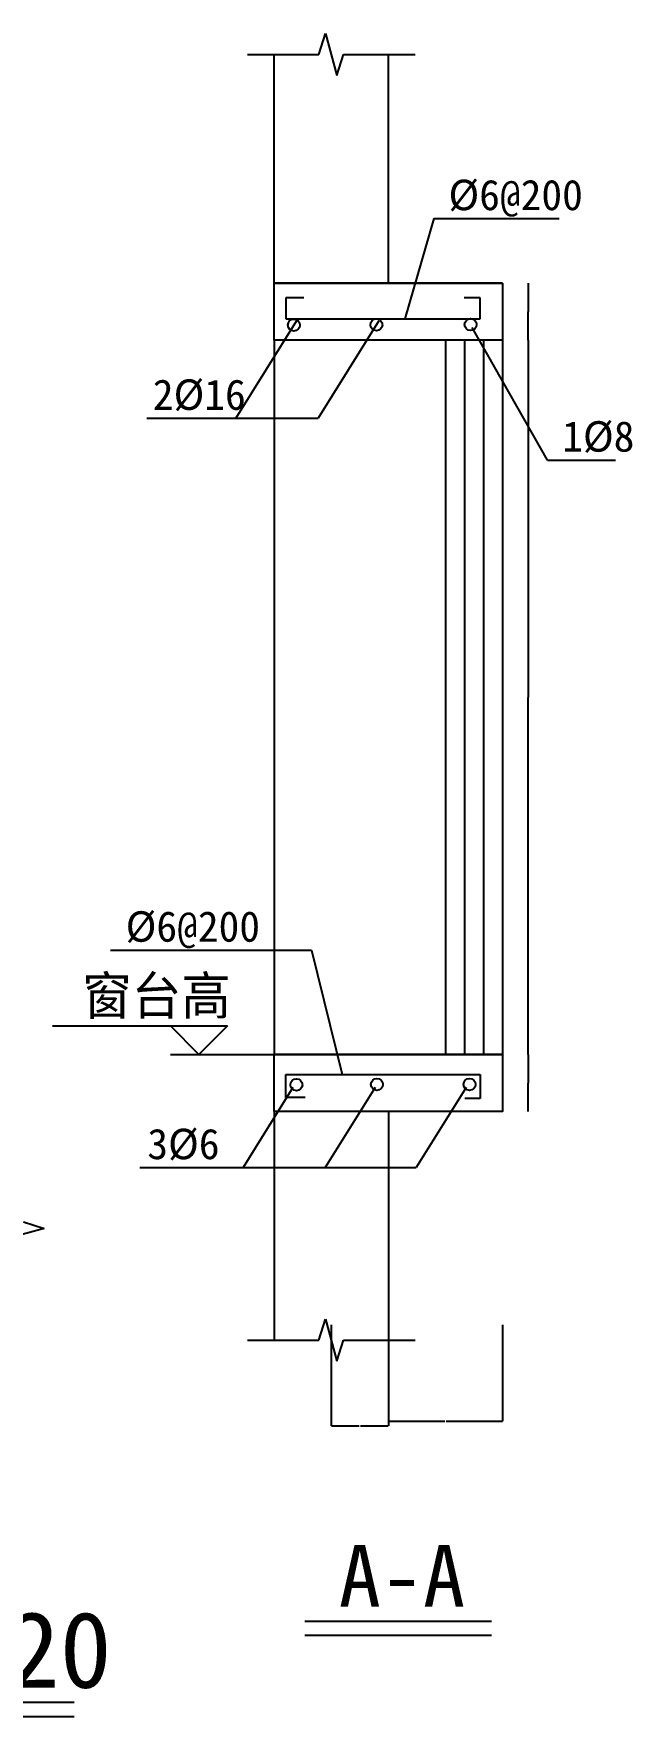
# Model space of a CAD drawing. Header units: metres. Extents: x -246 to 3512, y -2907 to 627.
# Drawn here: x 2255 to 3512, y -2907 to 627 of the extents above; entities that cross this region are included whole.
import ezdxf

# ---------------------------------------------------------------- set-up
doc = ezdxf.new("R2010")
doc.units = ezdxf.units.M
for name, color, linetype in [('PUB_DIM', 3, 'Continuous'), ('PUB_TEXT', 7, 'Continuous'), ('PUB_WALL', 255, 'Continuous'), ('S_FLOOR', 2, 'Continuous'), ('S_OTHER', 7, 'Continuous'), ('S_WALL', 255, 'Continuous')]:
    doc.layers.add(name, color=color, linetype=linetype)
doc.dimstyles.get("Standard").update_dxf_attribs({"dimtxt": 2.5, "dimasz": 2.5, "dimexe": 1.25, "dimexo": 0.625, "dimtad": 1, "dimcen": 2.5, "dimazin": 3, "dimtfac": 1, "dimtmove": 0, "dimatfit": 3})

# ---------------------------------------------------------------- blocks, each defined once
blk = doc.blocks.new('A$C1A033C7C')
at = {"layer": 'PUB_DIM'}
blk.add_circle((12.59, 12.59), 12.59, dxfattribs=at)
blk = doc.blocks.new('_CLOSEDFILLED')
at = {"color": 0, "linetype": 'BYBLOCK'}
blk.add_solid([(-1, 0), (0, 0), (-1, 0)], dxfattribs=at)
blk = doc.blocks.new('*D6')
for p, q in [((3293.08, -1517.29), (3293.08, -1577.29)), ((3292.83, -1577.29), (3292.58, -1577.29)), ((3293.08, -1637.29), (3293.08, -1577.29)), ((3293.08, -1577.29), (3293.08, -1577.29)), ((3293.33, -1577.29), (3293.58, -1577.29))]:
    blk.add_line(p, q)
at = {"layer": 'Defpoints'}
for p in [(3293.08, -1517.29), (3293.08, -1577.29), (3293.08, -1637.29)]:
    blk.add_point(p, dxfattribs=at)
at = {"layer": 'PUB_DIM', "xscale": 0.25, "yscale": 0.25}
blk.add_blockref('_CLOSEDFILLED', (3293.08, -1577.29), dxfattribs=at)
at = {"layer": 'PUB_DIM', "xscale": 0.25, "yscale": 0.25, "rotation": 180}
blk.add_blockref('_CLOSEDFILLED', (3293.08, -1577.29), dxfattribs=at)
at = {"layer": 'PUB_DIM', "insert": (3293.08, -1576.165), "char_height": 1, "attachment_point": 5}
blk.add_mtext('0', dxfattribs=at)
blk = doc.blocks.new('*D7')
for p, q in [((3293.08, -17.29), (3293.08, -767.29)), ((3292.83, -767.29), (3292.58, -767.29)), ((3293.08, -1517.29), (3293.08, -767.29)), ((3293.08, -767.29), (3293.08, -767.29)), ((3293.33, -767.29), (3293.58, -767.29))]:
    blk.add_line(p, q)
at = {"layer": 'Defpoints'}
for p in [(3293.08, -17.29), (3293.08, -767.29), (3293.08, -1517.29)]:
    blk.add_point(p, dxfattribs=at)
at = {"layer": 'PUB_DIM', "xscale": 0.25, "yscale": 0.25}
blk.add_blockref('_CLOSEDFILLED', (3293.08, -767.29), dxfattribs=at)
at = {"layer": 'PUB_DIM', "xscale": 0.25, "yscale": 0.25, "rotation": 180}
blk.add_blockref('_CLOSEDFILLED', (3293.08, -767.29), dxfattribs=at)
at = {"layer": 'PUB_DIM', "insert": (3293.08, -766.165), "char_height": 1, "attachment_point": 5}
blk.add_mtext('H', dxfattribs=at)
blk = doc.blocks.new('*D8')
for p, q in [((3293.08, 102.71), (3293.08, 42.71)), ((3292.83, 42.71), (3292.58, 42.71)), ((3293.08, -17.29), (3293.08, 42.71)), ((3293.08, 42.71), (3293.08, 42.71)), ((3293.33, 42.71), (3293.58, 42.71))]:
    blk.add_line(p, q)
at = {"layer": 'Defpoints'}
for p in [(3293.08, 102.71), (3293.08, 42.71), (3293.08, -17.29)]:
    blk.add_point(p, dxfattribs=at)
at = {"layer": 'PUB_DIM', "xscale": 0.25, "yscale": 0.25}
blk.add_blockref('_CLOSEDFILLED', (3293.08, 42.71), dxfattribs=at)
at = {"layer": 'PUB_DIM', "xscale": 0.25, "yscale": 0.25, "rotation": 180}
blk.add_blockref('_CLOSEDFILLED', (3293.08, 42.71), dxfattribs=at)
at = {"layer": 'PUB_DIM', "insert": (3293.08, 43.835), "char_height": 1, "attachment_point": 5}
blk.add_mtext('0', dxfattribs=at)
blk = doc.blocks.new('*D14')
for p, q in [((2999.77, -2084.88), (2999.77, -2287.39)), ((3239.77, -2084.88), (3239.77, -2287.39)), ((3000.02, -2287.39), (3118.27, -2287.39)), ((3121.27, -2287.39), (3239.52, -2287.39))]:
    blk.add_line(p, q)
at = {"layer": 'Defpoints'}
for p in [(2999.77, -2084.88), (3239.77, -2084.88), (2999.77, -2287.39)]:
    blk.add_point(p, dxfattribs=at)
at = {"layer": 'PUB_DIM', "xscale": 0.25, "yscale": 0.25, "rotation": 180}
blk.add_blockref('_CLOSEDFILLED', (2999.77, -2287.39), dxfattribs=at)
at = {"layer": 'PUB_DIM', "xscale": 0.25, "yscale": 0.25}
blk.add_blockref('_CLOSEDFILLED', (3239.77, -2287.39), dxfattribs=at)
at = {"layer": 'PUB_DIM', "insert": (3119.77, -2287.39), "char_height": 1, "attachment_point": 5}
blk.add_mtext('240', dxfattribs=at)
blk = doc.blocks.new('*D15')
for p, q in [((2879.77, -2084.88), (2879.77, -2297.39)), ((2999.77, -2084.88), (2999.77, -2297.39)), ((2880.02, -2297.39), (2938.27, -2297.39)), ((2941.27, -2297.39), (2999.52, -2297.39))]:
    blk.add_line(p, q)
at = {"layer": 'Defpoints'}
for p in [(2879.77, -2084.88), (2999.77, -2084.88), (2879.77, -2297.39)]:
    blk.add_point(p, dxfattribs=at)
at = {"layer": 'PUB_DIM', "xscale": 0.25, "yscale": 0.25, "rotation": 180}
blk.add_blockref('_CLOSEDFILLED', (2879.77, -2297.39), dxfattribs=at)
at = {"layer": 'PUB_DIM', "xscale": 0.25, "yscale": 0.25}
blk.add_blockref('_CLOSEDFILLED', (2999.77, -2297.39), dxfattribs=at)
at = {"layer": 'PUB_DIM', "insert": (2939.77, -2297.39), "char_height": 1, "attachment_point": 5}
blk.add_mtext('120', dxfattribs=at)

msp = doc.modelspace()

# ---------------------------------------------------------------- linework, layer by layer
at = {"layer": 'PUB_DIM'}
for p, q in [((2822.45, 71.89), (2784.69, 71.89)), ((2784.69, 71.89), (2784.69, 27.77)), ((3192.68, 72.04), (3158.85, 72.04)), ((3192.68, 27.77), (3192.68, 72.04)), ((2784.69, 27.77), (3192.68, 27.77)), ((2759.77, -17.29), (2759.77, -1517.29)), ((3119.77, -17.29), (3119.77, -1517.29)), ((3159.77, -17.29), (3159.77, -1517.29)), ((3199.77, -17.29), (3199.77, -1517.29)), ((3239.77, -17.29), (3239.77, -1517.29)), ((2294.62, -1457.29), (2662.04, -1457.29)), ((2602.04, -1517.29), (2542.04, -1457.29)), ((2662.04, -1457.29), (2602.04, -1517.29)), ((2542.04, -1517.29), (2808.51, -1517.29)), ((2784.69, -1559.11), (3192.68, -1559.11)), ((2784.69, -1607.34), (2784.69, -1559.11)), ((3192.68, -1559.11), (3192.68, -1609.53)), ((2824.93, -1607.34), (2784.69, -1607.34)), ((3192.68, -1609.53), (3160.5, -1609.53))]:
    msp.add_line(p, q, dxfattribs=at)
at = {"layer": 'PUB_TEXT'}
for p, q in [((3095.11, 238.43), (3034.66, 27.77)), ((3095.11, 238.43), (3358.37, 238.43)), ((2806.9, 23.47), (2679.45, -180.95)), ((2979.63, 23.47), (2852.18, -180.95)), ((3334, -268.74), (3176.06, 9.45)), ((2492.34, -180.95), (2852.18, -180.95)), ((3334, -268.74), (3476.55, -268.74)), ((2416.33, -1298), (2838.68, -1298)), ((2838.68, -1298), (2902.74, -1559.11)), ((2799.25, -1586.97), (2694.67, -1754.72)), ((2971.99, -1586.97), (2867.4, -1754.72)), ((3162.82, -1586.97), (3058.23, -1754.72)), ((2477.77, -1754.72), (3058.23, -1754.72))]:
    msp.add_line(p, q, dxfattribs=at)
for points in [[(2824.46, -2707.17), (3216.44, -2707.17)], [(2824.46, -2737.17), (3216.44, -2737.17)], [(972.1, -2877.37), (2339.84, -2877.37)], [(972.1, -2907.37), (2339.84, -2907.37)]]:
    msp.add_lwpolyline(points, dxfattribs=at)
at = {"layer": 'PUB_WALL'}
for points in [[(2759.77, 102.71), (2759.77, 582.71)], [(2999.77, 102.71), (2999.77, 582.71)], [(2759.77, -1637.29), (2759.77, -2117.29)], [(2999.77, -1637.29), (2999.77, -2117.29)]]:
    msp.add_lwpolyline(points, dxfattribs=at)
for points in [[(3239.77, 102.71), (3239.77, -17.29), (2759.77, -17.29), (2759.77, 102.71)], [(3239.77, -1517.29), (3239.77, -1637.29), (2759.77, -1637.29), (2759.77, -1517.29)]]:
    msp.add_lwpolyline(points, close=True, dxfattribs=at)
at = {"layer": 'S_FLOOR'}
for p, q in [((3239.77, 102.71), (2759.77, 102.71)), ((2759.77, -17.29), (2759.77, 102.71)), ((3239.77, 102.71), (3239.77, -17.29)), ((3239.77, -17.29), (2759.77, -17.29)), ((3239.77, -1517.29), (2759.77, -1517.29)), ((2759.77, -1637.29), (2759.77, -1517.29)), ((3239.77, -1517.29), (3239.77, -1637.29)), ((3239.77, -1637.29), (2759.77, -1637.29))]:
    msp.add_line(p, q, dxfattribs=at)
at = {"layer": 'S_OTHER'}
for p, q in [((2853.77, 582.71), (2867.77, 626.71)), ((2867.77, 626.71), (2891.77, 538.71)), ((2703.77, 582.71), (2853.77, 582.71)), ((2891.77, 538.71), (2905.77, 582.71)), ((2905.77, 582.71), (3055.77, 582.71)), ((2233.34, -1868.55), (2277.34, -1882.55)), ((2277.34, -1882.55), (2189.34, -1906.55)), ((2853.77, -2117.29), (2867.77, -2073.29)), ((2867.77, -2073.29), (2891.77, -2161.29)), ((2703.77, -2117.29), (2853.77, -2117.29)), ((2891.77, -2161.29), (2905.77, -2117.29)), ((2905.77, -2117.29), (3055.77, -2117.29))]:
    msp.add_line(p, q, dxfattribs=at)
at = {"layer": 'S_WALL'}
for p, q in [((2759.77, 102.71), (2759.77, 582.71)), ((2999.77, 102.71), (2999.77, 582.71)), ((2759.77, -1637.29), (2759.77, -2117.29)), ((2999.77, -1637.29), (2999.77, -2117.29))]:
    msp.add_line(p, q, dxfattribs=at)

# ---------------------------------------------------------------- block references
at = {"layer": 'S_FLOOR'}
for p in [(2788.82, 2.08), (2962.02, 2.81), (3159.84, 3.04), (2794.05, -1593.32), (2963.27, -1592.6), (3157.69, -1592.6)]:
    msp.add_blockref('A$C1A033C7C', p, dxfattribs=at)

# ---------------------------------------------------------------- texts
at = {"layer": 'PUB_TEXT'}
for s, height, p in [('%%c6@200', 64, (3125.87, 255.99)), ('2%%c16', 64, (2505.12, -163.39)), ('1%%c8', 64, (3364.75, -251.17)), ('%%c6@200', 64, (2448.03, -1280.43)), ('窗台高', 80, (2356.96, -1433.75)), ('3%%c6', 64, (2493.59, -1737.16)), ('A-A', 130, (2895.59, -2677.17)), ('1:20', 160, (1983.27, -2847.37))]:
    msp.add_text(s, height=height, dxfattribs=at).set_placement(p)

# ---------------------------------------------------------------- dimensions: what is measured, and where the dimension line sits
at = {"layer": 'PUB_DIM'}
for base, p1, p2, picture, middle in [((3293.08, 42.71), (3293.08, -17.29), (3293.08, 102.71), '*D8', (3293.08, 43.835)), ((3293.08, -1577.29), (3293.08, -1637.29), (3293.08, -1517.29), '*D6', (3293.08, -1576.165)), ((2879.77, -2297.39), (2879.77, -2084.88), (2999.77, -2084.88), '*D15', (2939.77, -2297.39)), ((2999.77, -2287.39), (2999.77, -2084.88), (3239.77, -2084.88), '*D14', (3119.77, -2287.39))]:
    dim = msp.add_linear_dim(base=base, p1=p1, p2=p2, dimstyle='Standard', dxfattribs=at)
    dim.commit()
    dim.dimension.update_dxf_attribs({"geometry": picture, "text_midpoint": middle})
dim = msp.add_linear_dim(base=(3293.08, -767.29), p1=(3293.08, -1517.29), p2=(3293.08, -17.29), text='H', dimstyle='Standard', dxfattribs=at)
dim.commit()
dim.dimension.update_dxf_attribs({"geometry": '*D7', "text_midpoint": (3293.08, -766.165)})

doc.saveas('drawing.dxf')
